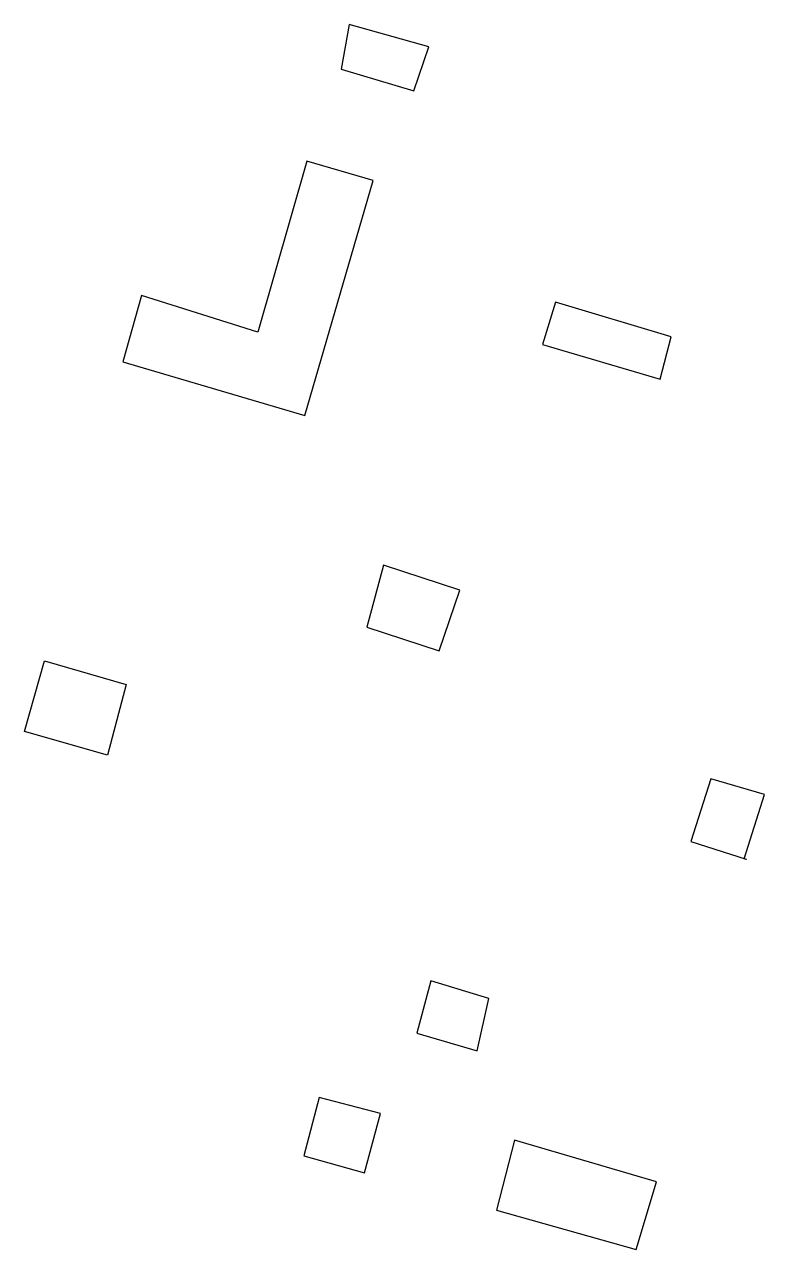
# Model space of a CAD drawing. Extents: x -68047.99 to -68041.96, y 6067333 to 6067342.97.
import ezdxf

# ---------------------------------------------------------------- set-up
doc = ezdxf.new("R2010")
doc.units = 0
doc.layers.add('6-210-Шкаф', color=1, linetype='CONTINUOUS')

msp = doc.modelspace()

# ---------------------------------------------------------------- linework, layer by layer
at = {"layer": '6-210-Шкаф', "color": 5}
for points in [[(-68045.3478, 6067342.9737), (-68045.4146, 6067342.6089), (-68044.8227, 6067342.4348), (-68044.6987, 6067342.7906)], [(-68047.1916, 6067340.2269), (-68045.7105, 6067339.789), (-68045.1535, 6067341.7038), (-68045.6931, 6067341.8604), (-68046.0934, 6067340.4679), (-68047.039, 6067340.7676)], [(-68043.6673, 6067340.7129), (-68043.7745, 6067340.3672), (-68042.8144, 6067340.0859), (-68042.7245, 6067340.4288)], [(-68045.0693, 6067338.5719), (-68045.2057, 6067338.0657), (-68044.6139, 6067337.8743), (-68044.447, 6067338.3672)], [(-68047.8313, 6067337.792), (-68047.1639, 6067337.6001), (-68047.3178, 6067337.0226), (-68047.9935, 6067337.2173)], [(-68042.1298, 6067336.1797), (-68041.9646, 6067336.7021), (-68042.4032, 6067336.8299), (-68042.5642, 6067336.3207), (-68042.1133, 6067336.1751), (-68042.1135, 6067336.1745)], [(-68044.6836, 6067335.1864), (-68044.7967, 6067334.7599), (-68044.3062, 6067334.6151), (-68044.2105, 6067335.0416)], [(-68045.593, 6067334.2341), (-68045.7171, 6067333.7615), (-68045.2247, 6067333.6225), (-68045.0925, 6067334.1057)], [(-68043.0101, 6067332.9975), (-68042.8457, 6067333.5495), (-68044.0003, 6067333.8881), (-68044.1479, 6067333.3186)]]:
    msp.add_lwpolyline(points, close=True, dxfattribs=at)

doc.saveas('drawing.dxf')
